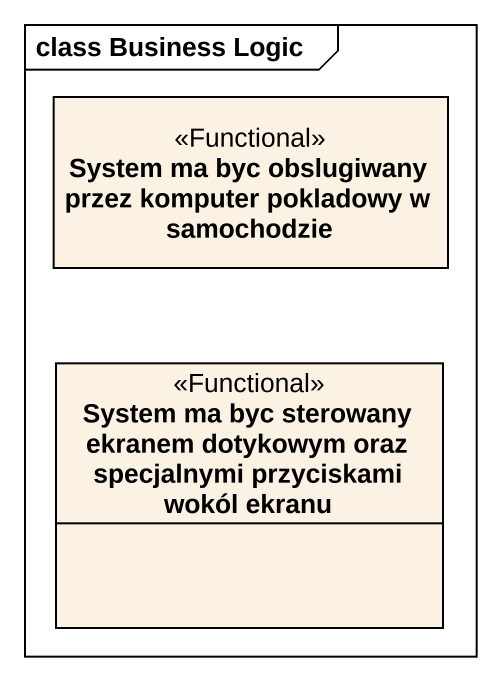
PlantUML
@startuml
mainframe class Business Logic
hide circle
hide empty members
class "System ma byc obslugiwany przez komputer pokladowy w samochodzie" as System_ma_byc_obslugiwany <<Functional>>
class "System ma byc sterowany ekranem dotykowym oraz specjalnymi przyciskami wokól ekranu" as System_ma_byc_sterowany <<Functional>>
@enduml
